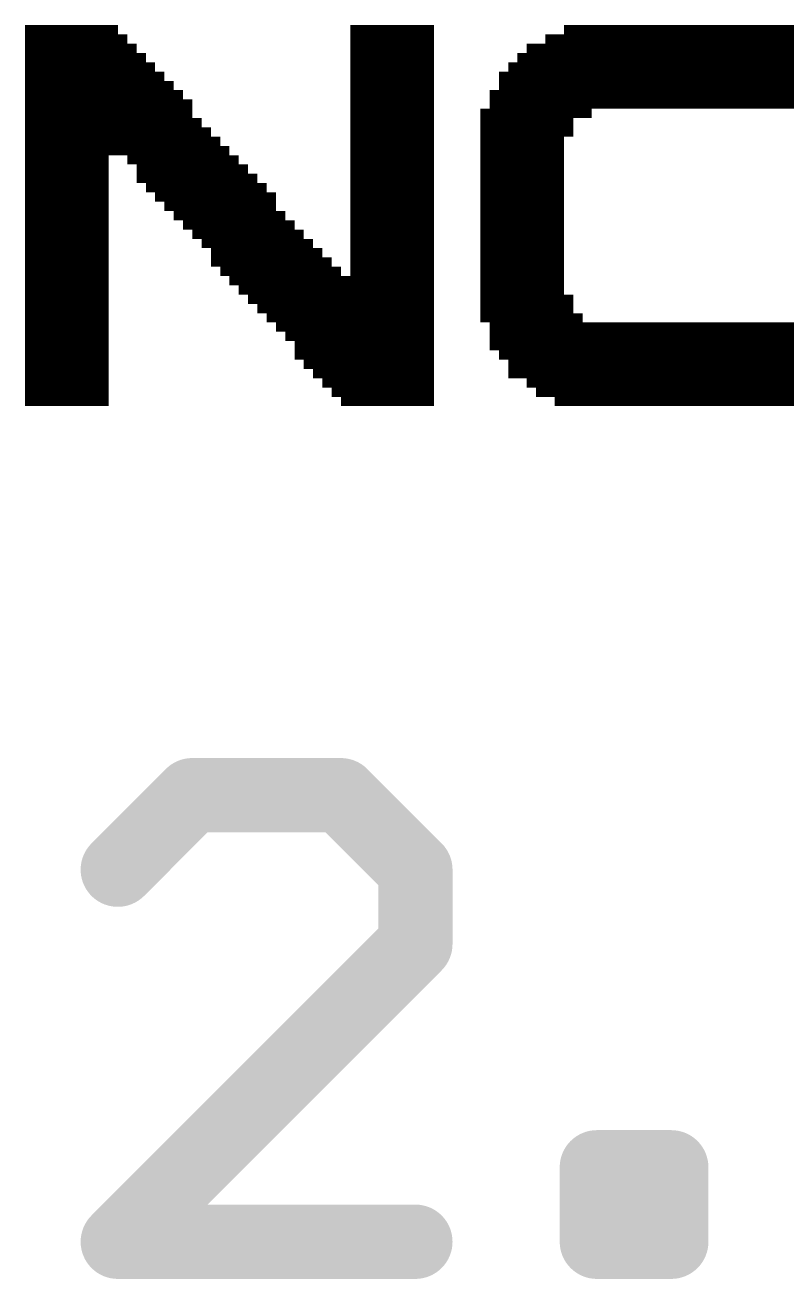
# Model space of a CAD drawing. Extents: x -35.6 to 35.6, y -20.1 to 20.1.
# Drawn here: x 15.668 to 17.751, y 1.224 to 4.651 of the extents above; entities that cross this region are included whole.
import ezdxf

# ---------------------------------------------------------------- set-up
doc = ezdxf.new("R2010")
doc.units = 0
doc.layers.add('21', color=253, linetype='CONTINUOUS')
doc.layers.add('51', color=253, linetype='CONTINUOUS')

# ---------------------------------------------------------------- blocks, each defined once
blk = doc.blocks.new('RECT')
blk.add_solid([(-0.5, -0.5), (0.5, -0.5), (-0.5, 0.5), (0.5, 0.5)])

msp = doc.modelspace()

# ---------------------------------------------------------------- linework, layer by layer
at = {"layer": '51', "const_width": 0.2032}
for points in [[(16.1247, 2.5461), (15.9214, 2.3428)], [(16.5315, 2.5461), (16.1247, 2.5461)], [(16.7349, 2.3428), (16.5315, 2.5461)], [(16.7349, 2.1394), (16.7349, 2.3428)], [(15.9214, 1.3259), (16.7349, 2.1394)], [(17.2311, 1.3259), (17.2311, 1.5293)], [(17.2311, 1.5293), (17.4345, 1.5293)], [(17.4345, 1.5293), (17.4345, 1.3259)], [(16.7349, 1.3259), (15.9214, 1.3259)], [(17.4345, 1.3259), (17.2311, 1.3259)]]:
    msp.add_lwpolyline(points, dxfattribs=at)
at = {"layer": '51', "const_width": 0.1016}
for points in [[(16.1247, 2.5969, 1), (16.1247, 2.4953)], [(16.1607, 2.5102, 1), (16.0888, 2.5821)], [(16.5674, 2.5821, 1), (16.4956, 2.5102)], [(16.5315, 2.4953, 1), (16.5315, 2.5969)], [(16.7857, 2.3428, 1), (16.6841, 2.3428)], [(15.8855, 2.3787, 1), (15.9573, 2.3068)], [(16.6989, 2.3068, 1), (16.7708, 2.3787)], [(16.7708, 2.1035, 1), (16.6989, 2.1753)], [(16.6841, 2.1394, 1), (16.7857, 2.1394)], [(17.2819, 1.5293, 1), (17.1803, 1.5293)], [(17.2311, 1.5801, 1), (17.2311, 1.4785)], [(17.4853, 1.5293, 1), (17.3837, 1.5293)], [(17.4345, 1.4785, 1), (17.4345, 1.5801)], [(15.9214, 1.3767, 1), (15.9214, 1.2751)], [(15.8855, 1.3618, 1), (15.9573, 1.29)], [(16.7349, 1.2751, 1), (16.7349, 1.3767)], [(17.2311, 1.3767, 1), (17.2311, 1.2751)], [(17.4345, 1.2751, 1), (17.4345, 1.3767)], [(17.1803, 1.3259, 1), (17.2819, 1.3259)], [(17.3837, 1.3259, 1), (17.4853, 1.3259)]]:
    msp.add_lwpolyline(points, format="xyb", dxfattribs=at)

# ---------------------------------------------------------------- block references
at = {"layer": '21', "xscale": 0.0254, "yscale": 0.0254}
for p in [(15.6806, 4.6382), (15.706, 4.6382), (15.7314, 4.6382), (15.7568, 4.6382), (15.7822, 4.6382), (15.8076, 4.6382), (15.833, 4.6382), (15.8584, 4.6382), (15.8838, 4.6382), (15.9092, 4.6382), (16.5696, 4.6382), (16.595, 4.6382), (16.6204, 4.6382), (16.6458, 4.6382), (16.6712, 4.6382), (16.6966, 4.6382), (16.722, 4.6382), (16.7474, 4.6382), (16.7728, 4.6382), (17.1538, 4.6382), (17.1792, 4.6382), (17.2046, 4.6382), (17.23, 4.6382), (17.2554, 4.6382), (17.2808, 4.6382), (17.3062, 4.6382), (17.3316, 4.6382), (17.357, 4.6382), (17.3824, 4.6382), (17.4078, 4.6382), (17.4332, 4.6382), (17.4586, 4.6382), (17.484, 4.6382), (17.5094, 4.6382), (17.5348, 4.6382), (17.5602, 4.6382), (17.5856, 4.6382), (17.611, 4.6382), (17.6364, 4.6382), (17.6618, 4.6382), (17.6872, 4.6382), (17.7126, 4.6382), (17.738, 4.6382), (17.7634, 4.6382), (15.6806, 4.6128), (15.6806, 4.5874), (15.706, 4.6128), (15.706, 4.5874), (15.7314, 4.6128), (15.7314, 4.5874), (15.7568, 4.6128), (15.7568, 4.5874), (15.7822, 4.6128), (15.7822, 4.5874), (15.8076, 4.6128), (15.8076, 4.5874), (15.833, 4.6128), (15.833, 4.5874), (15.8584, 4.6128), (15.8584, 4.5874), (15.8838, 4.6128), (15.8838, 4.5874), (15.9092, 4.6128), (15.9092, 4.5874), (15.9346, 4.6128), (15.9346, 4.5874), (15.96, 4.5874), (16.5696, 4.6128), (16.5696, 4.5874), (16.595, 4.6128), (16.595, 4.5874), (16.6204, 4.6128), (16.6204, 4.5874), (16.6458, 4.6128), (16.6458, 4.5874), (16.6712, 4.6128), (16.6712, 4.5874), (16.6966, 4.6128), (16.6966, 4.5874), (16.722, 4.6128), (16.722, 4.5874), (16.7474, 4.6128), (16.7474, 4.5874), (16.7728, 4.6128), (16.7728, 4.5874), (17.0522, 4.5874), (17.0776, 4.5874), (17.103, 4.6128), (17.103, 4.5874), (17.1284, 4.6128), (17.1284, 4.5874), (17.1538, 4.6128), (17.1538, 4.5874), (17.1792, 4.6128), (17.1792, 4.5874), (17.2046, 4.6128), (17.2046, 4.5874), (17.23, 4.6128), (17.23, 4.5874), (17.2554, 4.6128), (17.2554, 4.5874), (17.2808, 4.6128), (17.2808, 4.5874), (17.3062, 4.6128), (17.3062, 4.5874), (17.3316, 4.6128), (17.3316, 4.5874), (17.357, 4.6128), (17.357, 4.5874), (17.3824, 4.6128), (17.3824, 4.5874), (17.4078, 4.6128), (17.4078, 4.5874), (17.4332, 4.6128), (17.4332, 4.5874), (17.4586, 4.6128), (17.4586, 4.5874), (17.484, 4.6128), (17.484, 4.5874), (17.5094, 4.6128), (17.5094, 4.5874), (17.5348, 4.6128), (17.5348, 4.5874), (17.5602, 4.6128), (17.5602, 4.5874), (17.5856, 4.6128), (17.5856, 4.5874), (17.611, 4.6128), (17.611, 4.5874), (17.6364, 4.6128), (17.6364, 4.5874), (17.6618, 4.6128), (17.6618, 4.5874), (17.6872, 4.6128), (17.6872, 4.5874), (17.7126, 4.6128), (17.7126, 4.5874), (17.738, 4.6128), (17.738, 4.5874), (17.7634, 4.6128), (17.7634, 4.5874), (15.6806, 4.562), (15.706, 4.562), (15.7314, 4.562), (15.7568, 4.562), (15.7822, 4.562), (15.8076, 4.562), (15.833, 4.562), (15.8584, 4.562), (15.8838, 4.562), (15.9092, 4.562), (15.9346, 4.562), (15.96, 4.562), (15.9854, 4.562), (16.5696, 4.562), (16.595, 4.562), (16.6204, 4.562), (16.6458, 4.562), (16.6712, 4.562), (16.6966, 4.562), (16.722, 4.562), (16.7474, 4.562), (16.7728, 4.562), (17.0268, 4.562), (17.0522, 4.562), (17.0776, 4.562), (17.103, 4.562), (17.1284, 4.562), (17.1538, 4.562), (17.1792, 4.562), (17.2046, 4.562), (17.23, 4.562), (17.2554, 4.562), (17.2808, 4.562), (17.3062, 4.562), (17.3316, 4.562), (17.357, 4.562), (17.3824, 4.562), (17.4078, 4.562), (17.4332, 4.562), (17.4586, 4.562), (17.484, 4.562), (17.5094, 4.562), (17.5348, 4.562), (17.5602, 4.562), (17.5856, 4.562), (17.611, 4.562), (17.6364, 4.562), (17.6618, 4.562), (17.6872, 4.562), (17.7126, 4.562), (17.738, 4.562), (17.7634, 4.562), (15.6806, 4.5366), (15.6806, 4.5112), (15.706, 4.5366), (15.706, 4.5112), (15.7314, 4.5366), (15.7314, 4.5112), (15.7568, 4.5366), (15.7568, 4.5112), (15.7822, 4.5366), (15.7822, 4.5112), (15.8076, 4.5366), (15.8076, 4.5112), (15.833, 4.5366), (15.833, 4.5112), (15.8584, 4.5366), (15.8584, 4.5112), (15.8838, 4.5366), (15.8838, 4.5112), (15.9092, 4.5366), (15.9092, 4.5112), (15.9346, 4.5366), (15.9346, 4.5112), (15.96, 4.5366), (15.96, 4.5112), (15.9854, 4.5366), (15.9854, 4.5112), (16.0108, 4.5366), (16.0108, 4.5112), (16.0362, 4.5112), (16.5696, 4.5366), (16.5696, 4.5112), (16.595, 4.5366), (16.595, 4.5112), (16.6204, 4.5366), (16.6204, 4.5112), (16.6458, 4.5366), (16.6458, 4.5112), (16.6712, 4.5366), (16.6712, 4.5112), (16.6966, 4.5366), (16.6966, 4.5112), (16.722, 4.5366), (16.722, 4.5112), (16.7474, 4.5366), (16.7474, 4.5112), (16.7728, 4.5366), (16.7728, 4.5112), (16.976, 4.5112), (17.0014, 4.5366), (17.0014, 4.5112), (17.0268, 4.5366), (17.0268, 4.5112), (17.0522, 4.5366), (17.0522, 4.5112), (17.0776, 4.5366), (17.0776, 4.5112), (17.103, 4.5366), (17.103, 4.5112), (17.1284, 4.5366), (17.1284, 4.5112), (17.1538, 4.5366), (17.1538, 4.5112), (17.1792, 4.5366), (17.1792, 4.5112), (17.2046, 4.5366), (17.2046, 4.5112), (17.23, 4.5366), (17.23, 4.5112), (17.2554, 4.5366), (17.2554, 4.5112), (17.2808, 4.5366), (17.2808, 4.5112), (17.3062, 4.5366), (17.3062, 4.5112), (17.3316, 4.5366), (17.3316, 4.5112), (17.357, 4.5366), (17.357, 4.5112), (17.3824, 4.5366), (17.3824, 4.5112), (17.4078, 4.5366), (17.4078, 4.5112), (17.4332, 4.5366), (17.4332, 4.5112), (17.4586, 4.5366), (17.4586, 4.5112), (17.484, 4.5366), (17.484, 4.5112), (17.5094, 4.5366), (17.5094, 4.5112), (17.5348, 4.5366), (17.5348, 4.5112), (17.5602, 4.5366), (17.5602, 4.5112), (17.5856, 4.5366), (17.5856, 4.5112), (17.611, 4.5366), (17.611, 4.5112), (17.6364, 4.5366), (17.6364, 4.5112), (17.6618, 4.5366), (17.6618, 4.5112), (17.6872, 4.5366), (17.6872, 4.5112), (17.7126, 4.5366), (17.7126, 4.5112), (17.738, 4.5366), (17.738, 4.5112), (17.7634, 4.5366), (17.7634, 4.5112), (15.6806, 4.4858), (15.706, 4.4858), (15.7314, 4.4858), (15.7568, 4.4858), (15.7822, 4.4858), (15.8076, 4.4858), (15.833, 4.4858), (15.8584, 4.4858), (15.8838, 4.4858), (15.9092, 4.4858), (15.9346, 4.4858), (15.96, 4.4858), (15.9854, 4.4858), (16.0108, 4.4858), (16.0362, 4.4858), (16.0616, 4.4858), (16.5696, 4.4858), (16.595, 4.4858), (16.6204, 4.4858), (16.6458, 4.4858), (16.6712, 4.4858), (16.6966, 4.4858), (16.722, 4.4858), (16.7474, 4.4858), (16.7728, 4.4858), (16.976, 4.4858), (17.0014, 4.4858), (17.0268, 4.4858), (17.0522, 4.4858), (17.0776, 4.4858), (17.103, 4.4858), (17.1284, 4.4858), (17.1538, 4.4858), (17.1792, 4.4858), (17.2046, 4.4858), (17.23, 4.4858), (17.2554, 4.4858), (17.2808, 4.4858), (17.3062, 4.4858), (17.3316, 4.4858), (17.357, 4.4858), (17.3824, 4.4858), (17.4078, 4.4858), (17.4332, 4.4858), (17.4586, 4.4858), (17.484, 4.4858), (17.5094, 4.4858), (17.5348, 4.4858), (17.5602, 4.4858), (17.5856, 4.4858), (17.611, 4.4858), (17.6364, 4.4858), (17.6618, 4.4858), (17.6872, 4.4858), (17.7126, 4.4858), (17.738, 4.4858), (17.7634, 4.4858), (15.6806, 4.4604), (15.706, 4.4604), (15.7314, 4.4604), (15.7568, 4.4604), (15.7822, 4.4604), (15.8076, 4.4604), (15.833, 4.4604), (15.8584, 4.4604), (15.8838, 4.4604), (15.9092, 4.4604), (15.9346, 4.4604), (15.96, 4.4604), (15.9854, 4.4604), (16.0108, 4.4604), (16.0362, 4.4604), (16.0616, 4.4604), (16.087, 4.4604), (16.5696, 4.4604), (16.595, 4.4604), (16.6204, 4.4604), (16.6458, 4.4604), (16.6712, 4.4604), (16.6966, 4.4604), (16.722, 4.4604), (16.7474, 4.4604), (16.7728, 4.4604), (16.9506, 4.4604), (16.976, 4.4604), (17.0014, 4.4604), (17.0268, 4.4604), (17.0522, 4.4604), (17.0776, 4.4604), (17.103, 4.4604), (17.1284, 4.4604), (17.1538, 4.4604), (17.1792, 4.4604), (17.2046, 4.4604), (17.23, 4.4604), (17.2554, 4.4604), (17.2808, 4.4604), (17.3062, 4.4604), (17.3316, 4.4604), (17.357, 4.4604), (17.3824, 4.4604), (17.4078, 4.4604), (17.4332, 4.4604), (17.4586, 4.4604), (17.484, 4.4604), (17.5094, 4.4604), (17.5348, 4.4604), (17.5602, 4.4604), (17.5856, 4.4604), (17.611, 4.4604), (17.6364, 4.4604), (17.6618, 4.4604), (17.6872, 4.4604), (17.7126, 4.4604), (17.738, 4.4604), (17.7634, 4.4604), (15.6806, 4.435), (15.6806, 4.4096), (15.706, 4.435), (15.706, 4.4096), (15.7314, 4.435), (15.7314, 4.4096), (15.7568, 4.435), (15.7568, 4.4096), (15.7822, 4.435), (15.7822, 4.4096), (15.8076, 4.435), (15.8076, 4.4096), (15.833, 4.435), (15.833, 4.4096), (15.8584, 4.435), (15.8584, 4.4096), (15.8838, 4.435), (15.8838, 4.4096), (15.9092, 4.435), (15.9092, 4.4096), (15.9346, 4.435), (15.9346, 4.4096), (15.96, 4.435), (15.96, 4.4096), (15.9854, 4.435), (15.9854, 4.4096), (16.0108, 4.435), (16.0108, 4.4096), (16.0362, 4.435), (16.0362, 4.4096), (16.0616, 4.435), (16.0616, 4.4096), (16.087, 4.435), (16.087, 4.4096), (16.1124, 4.435), (16.1124, 4.4096), (16.5696, 4.435), (16.5696, 4.4096), (16.595, 4.435), (16.595, 4.4096), (16.6204, 4.435), (16.6204, 4.4096), (16.6458, 4.435), (16.6458, 4.4096), (16.6712, 4.435), (16.6712, 4.4096), (16.6966, 4.435), (16.6966, 4.4096), (16.722, 4.435), (16.722, 4.4096), (16.7474, 4.435), (16.7474, 4.4096), (16.7728, 4.435), (16.7728, 4.4096), (16.9252, 4.4096), (16.9506, 4.435), (16.9506, 4.4096), (16.976, 4.435), (16.976, 4.4096), (17.0014, 4.435), (17.0014, 4.4096), (17.0268, 4.435), (17.0268, 4.4096), (17.0522, 4.435), (17.0522, 4.4096), (17.0776, 4.435), (17.0776, 4.4096), (17.103, 4.435), (17.103, 4.4096), (17.1284, 4.435), (17.1284, 4.4096), (17.1538, 4.435), (17.1538, 4.4096), (17.1792, 4.435), (17.1792, 4.4096), (17.2046, 4.435), (17.2046, 4.4096), (17.23, 4.435), (17.2554, 4.435), (17.2808, 4.435), (17.3062, 4.435), (17.3316, 4.435), (17.357, 4.435), (17.3824, 4.435), (17.4078, 4.435), (17.4332, 4.435), (17.4586, 4.435), (17.484, 4.435), (17.5094, 4.435), (17.5348, 4.435), (17.5602, 4.435), (17.5856, 4.435), (17.611, 4.435), (17.6364, 4.435), (17.6618, 4.435), (17.6872, 4.435), (17.7126, 4.435), (17.738, 4.435), (17.7634, 4.435), (15.6806, 4.3842), (15.706, 4.3842), (15.7314, 4.3842), (15.7568, 4.3842), (15.7822, 4.3842), (15.8076, 4.3842), (15.833, 4.3842), (15.8584, 4.3842), (15.8838, 4.3842), (15.9092, 4.3842), (15.9346, 4.3842), (15.96, 4.3842), (15.9854, 4.3842), (16.0108, 4.3842), (16.0362, 4.3842), (16.0616, 4.3842), (16.087, 4.3842), (16.1124, 4.3842), (16.1378, 4.3842), (16.5696, 4.3842), (16.595, 4.3842), (16.6204, 4.3842), (16.6458, 4.3842), (16.6712, 4.3842), (16.6966, 4.3842), (16.722, 4.3842), (16.7474, 4.3842), (16.7728, 4.3842), (16.9252, 4.3842), (16.9506, 4.3842), (16.976, 4.3842), (17.0014, 4.3842), (17.0268, 4.3842), (17.0522, 4.3842), (17.0776, 4.3842), (17.103, 4.3842), (17.1284, 4.3842), (17.1538, 4.3842), (15.6806, 4.3588), (15.706, 4.3588), (15.7314, 4.3588), (15.7568, 4.3588), (15.7822, 4.3588), (15.8076, 4.3588), (15.833, 4.3588), (15.8584, 4.3588), (15.8838, 4.3588), (15.9092, 4.3588), (15.9346, 4.3588), (15.96, 4.3588), (15.9854, 4.3588), (16.0108, 4.3588), (16.0362, 4.3588), (16.0616, 4.3588), (16.087, 4.3588), (16.1124, 4.3588), (16.1378, 4.3588), (16.1632, 4.3588), (16.5696, 4.3588), (16.595, 4.3588), (16.6204, 4.3588), (16.6458, 4.3588), (16.6712, 4.3588), (16.6966, 4.3588), (16.722, 4.3588), (16.7474, 4.3588), (16.7728, 4.3588), (16.9252, 4.3588), (16.9506, 4.3588), (16.976, 4.3588), (17.0014, 4.3588), (17.0268, 4.3588), (17.0522, 4.3588), (17.0776, 4.3588), (17.103, 4.3588), (17.1284, 4.3588), (17.1538, 4.3588), (15.6806, 4.3334), (15.6806, 4.308), (15.706, 4.3334), (15.706, 4.308), (15.7314, 4.3334), (15.7314, 4.308), (15.7568, 4.3334), (15.7568, 4.308), (15.7822, 4.3334), (15.7822, 4.308), (15.8076, 4.3334), (15.8076, 4.308), (15.833, 4.3334), (15.833, 4.308), (15.8584, 4.3334), (15.8584, 4.308), (15.8838, 4.3334), (15.8838, 4.308), (15.9092, 4.3334), (15.9092, 4.308), (15.9346, 4.3334), (15.9346, 4.308), (15.96, 4.3334), (15.96, 4.308), (15.9854, 4.3334), (15.9854, 4.308), (16.0108, 4.3334), (16.0108, 4.308), (16.0362, 4.3334), (16.0362, 4.308), (16.0616, 4.3334), (16.0616, 4.308), (16.087, 4.3334), (16.087, 4.308), (16.1124, 4.3334), (16.1124, 4.308), (16.1378, 4.3334), (16.1378, 4.308), (16.1632, 4.3334), (16.1632, 4.308), (16.1886, 4.3334), (16.1886, 4.308), (16.214, 4.308), (16.5696, 4.3334), (16.5696, 4.308), (16.595, 4.3334), (16.595, 4.308), (16.6204, 4.3334), (16.6204, 4.308), (16.6458, 4.3334), (16.6458, 4.308), (16.6712, 4.3334), (16.6712, 4.308), (16.6966, 4.3334), (16.6966, 4.308), (16.722, 4.3334), (16.722, 4.308), (16.7474, 4.3334), (16.7474, 4.308), (16.7728, 4.3334), (16.7728, 4.308), (16.9252, 4.3334), (16.9252, 4.308), (16.9506, 4.3334), (16.9506, 4.308), (16.976, 4.3334), (16.976, 4.308), (17.0014, 4.3334), (17.0014, 4.308), (17.0268, 4.3334), (17.0268, 4.308), (17.0522, 4.3334), (17.0522, 4.308), (17.0776, 4.3334), (17.0776, 4.308), (17.103, 4.3334), (17.103, 4.308), (17.1284, 4.3334), (17.1284, 4.308), (15.6806, 4.2826), (15.706, 4.2826), (15.7314, 4.2826), (15.7568, 4.2826), (15.7822, 4.2826), (15.8076, 4.2826), (15.833, 4.2826), (15.8584, 4.2826), (15.8838, 4.2826), (15.96, 4.2826), (15.9854, 4.2826), (16.0108, 4.2826), (16.0362, 4.2826), (16.0616, 4.2826), (16.087, 4.2826), (16.1124, 4.2826), (16.1378, 4.2826), (16.1632, 4.2826), (16.1886, 4.2826), (16.214, 4.2826), (16.2394, 4.2826), (16.5696, 4.2826), (16.595, 4.2826), (16.6204, 4.2826), (16.6458, 4.2826), (16.6712, 4.2826), (16.6966, 4.2826), (16.722, 4.2826), (16.7474, 4.2826), (16.7728, 4.2826), (16.9252, 4.2826), (16.9506, 4.2826), (16.976, 4.2826), (17.0014, 4.2826), (17.0268, 4.2826), (17.0522, 4.2826), (17.0776, 4.2826), (17.103, 4.2826), (17.1284, 4.2826), (15.6806, 4.2572), (15.706, 4.2572), (15.7314, 4.2572), (15.7568, 4.2572), (15.7822, 4.2572), (15.8076, 4.2572), (15.833, 4.2572), (15.8584, 4.2572), (15.8838, 4.2572), (15.9854, 4.2572), (16.0108, 4.2572), (16.0362, 4.2572), (16.0616, 4.2572), (16.087, 4.2572), (16.1124, 4.2572), (16.1378, 4.2572), (16.1632, 4.2572), (16.1886, 4.2572), (16.214, 4.2572), (16.2394, 4.2572), (16.2648, 4.2572), (16.5696, 4.2572), (16.595, 4.2572), (16.6204, 4.2572), (16.6458, 4.2572), (16.6712, 4.2572), (16.6966, 4.2572), (16.722, 4.2572), (16.7474, 4.2572), (16.7728, 4.2572), (16.9252, 4.2572), (16.9506, 4.2572), (16.976, 4.2572), (17.0014, 4.2572), (17.0268, 4.2572), (17.0522, 4.2572), (17.0776, 4.2572), (17.103, 4.2572), (17.1284, 4.2572), (15.6806, 4.2318), (15.6806, 4.2064), (15.706, 4.2318), (15.706, 4.2064), (15.7314, 4.2318), (15.7314, 4.2064), (15.7568, 4.2318), (15.7568, 4.2064), (15.7822, 4.2318), (15.7822, 4.2064), (15.8076, 4.2318), (15.8076, 4.2064), (15.833, 4.2318), (15.833, 4.2064), (15.8584, 4.2318), (15.8584, 4.2064), (15.8838, 4.2318), (15.8838, 4.2064), (15.9854, 4.2318), (16.0108, 4.2318), (16.0108, 4.2064), (16.0362, 4.2318), (16.0362, 4.2064), (16.0616, 4.2318), (16.0616, 4.2064), (16.087, 4.2318), (16.087, 4.2064), (16.1124, 4.2318), (16.1124, 4.2064), (16.1378, 4.2318), (16.1378, 4.2064), (16.1632, 4.2318), (16.1632, 4.2064), (16.1886, 4.2318), (16.1886, 4.2064), (16.214, 4.2318), (16.214, 4.2064), (16.2394, 4.2318), (16.2394, 4.2064), (16.2648, 4.2318), (16.2648, 4.2064), (16.2902, 4.2318), (16.2902, 4.2064), (16.3156, 4.2064), (16.5696, 4.2318), (16.5696, 4.2064), (16.595, 4.2318), (16.595, 4.2064), (16.6204, 4.2318), (16.6204, 4.2064), (16.6458, 4.2318), (16.6458, 4.2064), (16.6712, 4.2318), (16.6712, 4.2064), (16.6966, 4.2318), (16.6966, 4.2064), (16.722, 4.2318), (16.722, 4.2064), (16.7474, 4.2318), (16.7474, 4.2064), (16.7728, 4.2318), (16.7728, 4.2064), (16.9252, 4.2318), (16.9252, 4.2064), (16.9506, 4.2318), (16.9506, 4.2064), (16.976, 4.2318), (16.976, 4.2064), (17.0014, 4.2318), (17.0014, 4.2064), (17.0268, 4.2318), (17.0268, 4.2064), (17.0522, 4.2318), (17.0522, 4.2064), (17.0776, 4.2318), (17.0776, 4.2064), (17.103, 4.2318), (17.103, 4.2064), (17.1284, 4.2318), (17.1284, 4.2064), (15.6806, 4.181), (15.706, 4.181), (15.7314, 4.181), (15.7568, 4.181), (15.7822, 4.181), (15.8076, 4.181), (15.833, 4.181), (15.8584, 4.181), (15.8838, 4.181), (16.0362, 4.181), (16.0616, 4.181), (16.087, 4.181), (16.1124, 4.181), (16.1378, 4.181), (16.1632, 4.181), (16.1886, 4.181), (16.214, 4.181), (16.2394, 4.181), (16.2648, 4.181), (16.2902, 4.181), (16.3156, 4.181), (16.341, 4.181), (16.5696, 4.181), (16.595, 4.181), (16.6204, 4.181), (16.6458, 4.181), (16.6712, 4.181), (16.6966, 4.181), (16.722, 4.181), (16.7474, 4.181), (16.7728, 4.181), (16.9252, 4.181), (16.9506, 4.181), (16.976, 4.181), (17.0014, 4.181), (17.0268, 4.181), (17.0522, 4.181), (17.0776, 4.181), (17.103, 4.181), (17.1284, 4.181), (15.6806, 4.1556), (15.706, 4.1556), (15.7314, 4.1556), (15.7568, 4.1556), (15.7822, 4.1556), (15.8076, 4.1556), (15.833, 4.1556), (15.8584, 4.1556), (15.8838, 4.1556), (16.0616, 4.1556), (16.087, 4.1556), (16.1124, 4.1556), (16.1378, 4.1556), (16.1632, 4.1556), (16.1886, 4.1556), (16.214, 4.1556), (16.2394, 4.1556), (16.2648, 4.1556), (16.2902, 4.1556), (16.3156, 4.1556), (16.341, 4.1556), (16.5696, 4.1556), (16.595, 4.1556), (16.6204, 4.1556), (16.6458, 4.1556), (16.6712, 4.1556), (16.6966, 4.1556), (16.722, 4.1556), (16.7474, 4.1556), (16.7728, 4.1556), (16.9252, 4.1556), (16.9506, 4.1556), (16.976, 4.1556), (17.0014, 4.1556), (17.0268, 4.1556), (17.0522, 4.1556), (17.0776, 4.1556), (17.103, 4.1556), (17.1284, 4.1556), (15.6806, 4.1302), (15.6806, 4.1048), (15.706, 4.1302), (15.706, 4.1048), (15.7314, 4.1302), (15.7314, 4.1048), (15.7568, 4.1302), (15.7568, 4.1048), (15.7822, 4.1302), (15.7822, 4.1048), (15.8076, 4.1302), (15.8076, 4.1048), (15.833, 4.1302), (15.833, 4.1048), (15.8584, 4.1302), (15.8584, 4.1048), (15.8838, 4.1302), (15.8838, 4.1048), (16.087, 4.1302), (16.1124, 4.1302), (16.1124, 4.1048), (16.1378, 4.1302), (16.1378, 4.1048), (16.1632, 4.1302), (16.1632, 4.1048), (16.1886, 4.1302), (16.1886, 4.1048), (16.214, 4.1302), (16.214, 4.1048), (16.2394, 4.1302), (16.2394, 4.1048), (16.2648, 4.1302), (16.2648, 4.1048), (16.2902, 4.1302), (16.2902, 4.1048), (16.3156, 4.1302), (16.3156, 4.1048), (16.341, 4.1302), (16.341, 4.1048), (16.3664, 4.1302), (16.3664, 4.1048), (16.3918, 4.1048), (16.5696, 4.1302), (16.5696, 4.1048), (16.595, 4.1302), (16.595, 4.1048), (16.6204, 4.1302), (16.6204, 4.1048), (16.6458, 4.1302), (16.6458, 4.1048), (16.6712, 4.1302), (16.6712, 4.1048), (16.6966, 4.1302), (16.6966, 4.1048), (16.722, 4.1302), (16.722, 4.1048), (16.7474, 4.1302), (16.7474, 4.1048), (16.7728, 4.1302), (16.7728, 4.1048), (16.9252, 4.1302), (16.9252, 4.1048), (16.9506, 4.1302), (16.9506, 4.1048), (16.976, 4.1302), (16.976, 4.1048), (17.0014, 4.1302), (17.0014, 4.1048), (17.0268, 4.1302), (17.0268, 4.1048), (17.0522, 4.1302), (17.0522, 4.1048), (17.0776, 4.1302), (17.0776, 4.1048), (17.103, 4.1302), (17.103, 4.1048), (17.1284, 4.1302), (17.1284, 4.1048), (15.6806, 4.0794), (15.706, 4.0794), (15.7314, 4.0794), (15.7568, 4.0794), (15.7822, 4.0794), (15.8076, 4.0794), (15.833, 4.0794), (15.8584, 4.0794), (15.8838, 4.0794), (16.1378, 4.0794), (16.1632, 4.0794), (16.1886, 4.0794), (16.214, 4.0794), (16.2394, 4.0794), (16.2648, 4.0794), (16.2902, 4.0794), (16.3156, 4.0794), (16.341, 4.0794), (16.3664, 4.0794), (16.3918, 4.0794), (16.4172, 4.0794), (16.5696, 4.0794), (16.595, 4.0794), (16.6204, 4.0794), (16.6458, 4.0794), (16.6712, 4.0794), (16.6966, 4.0794), (16.722, 4.0794), (16.7474, 4.0794), (16.7728, 4.0794), (16.9252, 4.0794), (16.9506, 4.0794), (16.976, 4.0794), (17.0014, 4.0794), (17.0268, 4.0794), (17.0522, 4.0794), (17.0776, 4.0794), (17.103, 4.0794), (17.1284, 4.0794), (15.6806, 4.054), (15.706, 4.054), (15.7314, 4.054), (15.7568, 4.054), (15.7822, 4.054), (15.8076, 4.054), (15.833, 4.054), (15.8584, 4.054), (15.8838, 4.054), (16.1632, 4.054), (16.1886, 4.054), (16.214, 4.054), (16.2394, 4.054), (16.2648, 4.054), (16.2902, 4.054), (16.3156, 4.054), (16.341, 4.054), (16.3664, 4.054), (16.3918, 4.054), (16.4172, 4.054), (16.4426, 4.054), (16.5696, 4.054), (16.595, 4.054), (16.6204, 4.054), (16.6458, 4.054), (16.6712, 4.054), (16.6966, 4.054), (16.722, 4.054), (16.7474, 4.054), (16.7728, 4.054), (16.9252, 4.054), (16.9506, 4.054), (16.976, 4.054), (17.0014, 4.054), (17.0268, 4.054), (17.0522, 4.054), (17.0776, 4.054), (17.103, 4.054), (17.1284, 4.054), (15.6806, 4.0286), (15.6806, 4.0032), (15.706, 4.0286), (15.706, 4.0032), (15.7314, 4.0286), (15.7314, 4.0032), (15.7568, 4.0286), (15.7568, 4.0032), (15.7822, 4.0286), (15.7822, 4.0032), (15.8076, 4.0286), (15.8076, 4.0032), (15.833, 4.0286), (15.833, 4.0032), (15.8584, 4.0286), (15.8584, 4.0032), (15.8838, 4.0286), (15.8838, 4.0032), (16.1886, 4.0286), (16.1886, 4.0032), (16.214, 4.0286), (16.214, 4.0032), (16.2394, 4.0286), (16.2394, 4.0032), (16.2648, 4.0286), (16.2648, 4.0032), (16.2902, 4.0286), (16.2902, 4.0032), (16.3156, 4.0286), (16.3156, 4.0032), (16.341, 4.0286), (16.341, 4.0032), (16.3664, 4.0286), (16.3664, 4.0032), (16.3918, 4.0286), (16.3918, 4.0032), (16.4172, 4.0286), (16.4172, 4.0032), (16.4426, 4.0286), (16.4426, 4.0032), (16.468, 4.0286), (16.468, 4.0032), (16.4934, 4.0032), (16.5696, 4.0286), (16.5696, 4.0032), (16.595, 4.0286), (16.595, 4.0032), (16.6204, 4.0286), (16.6204, 4.0032), (16.6458, 4.0286), (16.6458, 4.0032), (16.6712, 4.0286), (16.6712, 4.0032), (16.6966, 4.0286), (16.6966, 4.0032), (16.722, 4.0286), (16.722, 4.0032), (16.7474, 4.0286), (16.7474, 4.0032), (16.7728, 4.0286), (16.7728, 4.0032), (16.9252, 4.0286), (16.9252, 4.0032), (16.9506, 4.0286), (16.9506, 4.0032), (16.976, 4.0286), (16.976, 4.0032), (17.0014, 4.0286), (17.0014, 4.0032), (17.0268, 4.0286), (17.0268, 4.0032), (17.0522, 4.0286), (17.0522, 4.0032), (17.0776, 4.0286), (17.0776, 4.0032), (17.103, 4.0286), (17.103, 4.0032), (17.1284, 4.0286), (17.1284, 4.0032), (15.6806, 3.9778), (15.706, 3.9778), (15.7314, 3.9778), (15.7568, 3.9778), (15.7822, 3.9778), (15.8076, 3.9778), (15.833, 3.9778), (15.8584, 3.9778), (15.8838, 3.9778), (16.214, 3.9778), (16.2394, 3.9778), (16.2648, 3.9778), (16.2902, 3.9778), (16.3156, 3.9778), (16.341, 3.9778), (16.3664, 3.9778), (16.3918, 3.9778), (16.4172, 3.9778), (16.4426, 3.9778), (16.468, 3.9778), (16.4934, 3.9778), (16.5188, 3.9778), (16.5696, 3.9778), (16.595, 3.9778), (16.6204, 3.9778), (16.6458, 3.9778), (16.6712, 3.9778), (16.6966, 3.9778), (16.722, 3.9778), (16.7474, 3.9778), (16.7728, 3.9778), (16.9252, 3.9778), (16.9506, 3.9778), (16.976, 3.9778), (17.0014, 3.9778), (17.0268, 3.9778), (17.0522, 3.9778), (17.0776, 3.9778), (17.103, 3.9778), (17.1284, 3.9778), (15.6806, 3.9524), (15.706, 3.9524), (15.7314, 3.9524), (15.7568, 3.9524), (15.7822, 3.9524), (15.8076, 3.9524), (15.833, 3.9524), (15.8584, 3.9524), (15.8838, 3.9524), (16.2394, 3.9524), (16.2648, 3.9524), (16.2902, 3.9524), (16.3156, 3.9524), (16.341, 3.9524), (16.3664, 3.9524), (16.3918, 3.9524), (16.4172, 3.9524), (16.4426, 3.9524), (16.468, 3.9524), (16.4934, 3.9524), (16.5188, 3.9524), (16.5442, 3.9524), (16.5696, 3.9524), (16.595, 3.9524), (16.6204, 3.9524), (16.6458, 3.9524), (16.6712, 3.9524), (16.6966, 3.9524), (16.722, 3.9524), (16.7474, 3.9524), (16.7728, 3.9524), (16.9252, 3.9524), (16.9506, 3.9524), (16.976, 3.9524), (17.0014, 3.9524), (17.0268, 3.9524), (17.0522, 3.9524), (17.0776, 3.9524), (17.103, 3.9524), (17.1284, 3.9524), (15.6806, 3.927), (15.6806, 3.9016), (15.706, 3.927), (15.706, 3.9016), (15.7314, 3.927), (15.7314, 3.9016), (15.7568, 3.927), (15.7568, 3.9016), (15.7822, 3.927), (15.7822, 3.9016), (15.8076, 3.927), (15.8076, 3.9016), (15.833, 3.927), (15.833, 3.9016), (15.8584, 3.927), (15.8584, 3.9016), (15.8838, 3.927), (15.8838, 3.9016), (16.2648, 3.927), (16.2902, 3.927), (16.2902, 3.9016), (16.3156, 3.927), (16.3156, 3.9016), (16.341, 3.927), (16.341, 3.9016), (16.3664, 3.927), (16.3664, 3.9016), (16.3918, 3.927), (16.3918, 3.9016), (16.4172, 3.927), (16.4172, 3.9016), (16.4426, 3.927), (16.4426, 3.9016), (16.468, 3.927), (16.468, 3.9016), (16.4934, 3.927), (16.4934, 3.9016), (16.5188, 3.927), (16.5188, 3.9016), (16.5442, 3.927), (16.5442, 3.9016), (16.5696, 3.927), (16.5696, 3.9016), (16.595, 3.927), (16.595, 3.9016), (16.6204, 3.927), (16.6204, 3.9016), (16.6458, 3.927), (16.6458, 3.9016), (16.6712, 3.927), (16.6712, 3.9016), (16.6966, 3.927), (16.6966, 3.9016), (16.722, 3.927), (16.722, 3.9016), (16.7474, 3.927), (16.7474, 3.9016), (16.7728, 3.927), (16.7728, 3.9016), (16.9252, 3.927), (16.9252, 3.9016), (16.9506, 3.927), (16.9506, 3.9016), (16.976, 3.927), (16.976, 3.9016), (17.0014, 3.927), (17.0014, 3.9016), (17.0268, 3.927), (17.0268, 3.9016), (17.0522, 3.927), (17.0522, 3.9016), (17.0776, 3.927), (17.0776, 3.9016), (17.103, 3.927), (17.103, 3.9016), (17.1284, 3.927), (17.1284, 3.9016), (17.1538, 3.9016), (15.6806, 3.8762), (15.706, 3.8762), (15.7314, 3.8762), (15.7568, 3.8762), (15.7822, 3.8762), (15.8076, 3.8762), (15.833, 3.8762), (15.8584, 3.8762), (15.8838, 3.8762), (16.3156, 3.8762), (16.341, 3.8762), (16.3664, 3.8762), (16.3918, 3.8762), (16.4172, 3.8762), (16.4426, 3.8762), (16.468, 3.8762), (16.4934, 3.8762), (16.5188, 3.8762), (16.5442, 3.8762), (16.5696, 3.8762), (16.595, 3.8762), (16.6204, 3.8762), (16.6458, 3.8762), (16.6712, 3.8762), (16.6966, 3.8762), (16.722, 3.8762), (16.7474, 3.8762), (16.7728, 3.8762), (16.9252, 3.8762), (16.9506, 3.8762), (16.976, 3.8762), (17.0014, 3.8762), (17.0268, 3.8762), (17.0522, 3.8762), (17.0776, 3.8762), (17.103, 3.8762), (17.1284, 3.8762), (17.1538, 3.8762), (15.6806, 3.8508), (15.6806, 3.8254), (15.706, 3.8508), (15.706, 3.8254), (15.7314, 3.8508), (15.7314, 3.8254), (15.7568, 3.8508), (15.7568, 3.8254), (15.7822, 3.8508), (15.7822, 3.8254), (15.8076, 3.8508), (15.8076, 3.8254), (15.833, 3.8508), (15.833, 3.8254), (15.8584, 3.8508), (15.8584, 3.8254), (15.8838, 3.8508), (15.8838, 3.8254), (16.341, 3.8508), (16.3664, 3.8508), (16.3664, 3.8254), (16.3918, 3.8508), (16.3918, 3.8254), (16.4172, 3.8508), (16.4172, 3.8254), (16.4426, 3.8508), (16.4426, 3.8254), (16.468, 3.8508), (16.468, 3.8254), (16.4934, 3.8508), (16.4934, 3.8254), (16.5188, 3.8508), (16.5188, 3.8254), (16.5442, 3.8508), (16.5442, 3.8254), (16.5696, 3.8508), (16.5696, 3.8254), (16.595, 3.8508), (16.595, 3.8254), (16.6204, 3.8508), (16.6204, 3.8254), (16.6458, 3.8508), (16.6458, 3.8254), (16.6712, 3.8508), (16.6712, 3.8254), (16.6966, 3.8508), (16.6966, 3.8254), (16.722, 3.8508), (16.722, 3.8254), (16.7474, 3.8508), (16.7474, 3.8254), (16.7728, 3.8508), (16.7728, 3.8254), (16.9252, 3.8508), (16.9506, 3.8508), (16.9506, 3.8254), (16.976, 3.8508), (16.976, 3.8254), (17.0014, 3.8508), (17.0014, 3.8254), (17.0268, 3.8508), (17.0268, 3.8254), (17.0522, 3.8508), (17.0522, 3.8254), (17.0776, 3.8508), (17.0776, 3.8254), (17.103, 3.8508), (17.103, 3.8254), (17.1284, 3.8508), (17.1284, 3.8254), (17.1538, 3.8508), (17.1538, 3.8254), (17.1792, 3.8508), (17.1792, 3.8254), (17.2046, 3.8254), (17.23, 3.8254), (17.2554, 3.8254), (17.2808, 3.8254), (17.3062, 3.8254), (17.3316, 3.8254), (17.357, 3.8254), (17.3824, 3.8254), (17.4078, 3.8254), (17.4332, 3.8254), (17.4586, 3.8254), (17.484, 3.8254), (17.5094, 3.8254), (17.5348, 3.8254), (17.5602, 3.8254), (17.5856, 3.8254), (17.611, 3.8254), (17.6364, 3.8254), (17.6618, 3.8254), (17.6872, 3.8254), (17.7126, 3.8254), (17.738, 3.8254), (17.7634, 3.8254), (15.6806, 3.8), (15.706, 3.8), (15.7314, 3.8), (15.7568, 3.8), (15.7822, 3.8), (15.8076, 3.8), (15.833, 3.8), (15.8584, 3.8), (15.8838, 3.8), (16.3918, 3.8), (16.4172, 3.8), (16.4426, 3.8), (16.468, 3.8), (16.4934, 3.8), (16.5188, 3.8), (16.5442, 3.8), (16.5696, 3.8), (16.595, 3.8), (16.6204, 3.8), (16.6458, 3.8), (16.6712, 3.8), (16.6966, 3.8), (16.722, 3.8), (16.7474, 3.8), (16.7728, 3.8), (16.9506, 3.8), (16.976, 3.8), (17.0014, 3.8), (17.0268, 3.8), (17.0522, 3.8), (17.0776, 3.8), (17.103, 3.8), (17.1284, 3.8), (17.1538, 3.8), (17.1792, 3.8), (17.2046, 3.8), (17.23, 3.8), (17.2554, 3.8), (17.2808, 3.8), (17.3062, 3.8), (17.3316, 3.8), (17.357, 3.8), (17.3824, 3.8), (17.4078, 3.8), (17.4332, 3.8), (17.4586, 3.8), (17.484, 3.8), (17.5094, 3.8), (17.5348, 3.8), (17.5602, 3.8), (17.5856, 3.8), (17.611, 3.8), (17.6364, 3.8), (17.6618, 3.8), (17.6872, 3.8), (17.7126, 3.8), (17.738, 3.8), (17.7634, 3.8), (15.6806, 3.7746), (15.706, 3.7746), (15.7314, 3.7746), (15.7568, 3.7746), (15.7822, 3.7746), (15.8076, 3.7746), (15.833, 3.7746), (15.8584, 3.7746), (15.8838, 3.7746), (16.4172, 3.7746), (16.4426, 3.7746), (16.468, 3.7746), (16.4934, 3.7746), (16.5188, 3.7746), (16.5442, 3.7746), (16.5696, 3.7746), (16.595, 3.7746), (16.6204, 3.7746), (16.6458, 3.7746), (16.6712, 3.7746), (16.6966, 3.7746), (16.722, 3.7746), (16.7474, 3.7746), (16.7728, 3.7746), (16.9506, 3.7746), (16.976, 3.7746), (17.0014, 3.7746), (17.0268, 3.7746), (17.0522, 3.7746), (17.0776, 3.7746), (17.103, 3.7746), (17.1284, 3.7746), (17.1538, 3.7746), (17.1792, 3.7746), (17.2046, 3.7746), (17.23, 3.7746), (17.2554, 3.7746), (17.2808, 3.7746), (17.3062, 3.7746), (17.3316, 3.7746), (17.357, 3.7746), (17.3824, 3.7746), (17.4078, 3.7746), (17.4332, 3.7746), (17.4586, 3.7746), (17.484, 3.7746), (17.5094, 3.7746), (17.5348, 3.7746), (17.5602, 3.7746), (17.5856, 3.7746), (17.611, 3.7746), (17.6364, 3.7746), (17.6618, 3.7746), (17.6872, 3.7746), (17.7126, 3.7746), (17.738, 3.7746), (17.7634, 3.7746), (15.6806, 3.7492), (15.6806, 3.7238), (15.706, 3.7492), (15.706, 3.7238), (15.7314, 3.7492), (15.7314, 3.7238), (15.7568, 3.7492), (15.7568, 3.7238), (15.7822, 3.7492), (15.7822, 3.7238), (15.8076, 3.7492), (15.8076, 3.7238), (15.833, 3.7492), (15.833, 3.7238), (15.8584, 3.7492), (15.8584, 3.7238), (15.8838, 3.7492), (15.8838, 3.7238), (16.4172, 3.7492), (16.4426, 3.7492), (16.4426, 3.7238), (16.468, 3.7492), (16.468, 3.7238), (16.4934, 3.7492), (16.4934, 3.7238), (16.5188, 3.7492), (16.5188, 3.7238), (16.5442, 3.7492), (16.5442, 3.7238), (16.5696, 3.7492), (16.5696, 3.7238), (16.595, 3.7492), (16.595, 3.7238), (16.6204, 3.7492), (16.6204, 3.7238), (16.6458, 3.7492), (16.6458, 3.7238), (16.6712, 3.7492), (16.6712, 3.7238), (16.6966, 3.7492), (16.6966, 3.7238), (16.722, 3.7492), (16.722, 3.7238), (16.7474, 3.7492), (16.7474, 3.7238), (16.7728, 3.7492), (16.7728, 3.7238), (16.976, 3.7492), (17.0014, 3.7492), (17.0014, 3.7238), (17.0268, 3.7492), (17.0268, 3.7238), (17.0522, 3.7492), (17.0522, 3.7238), (17.0776, 3.7492), (17.0776, 3.7238), (17.103, 3.7492), (17.103, 3.7238), (17.1284, 3.7492), (17.1284, 3.7238), (17.1538, 3.7492), (17.1538, 3.7238), (17.1792, 3.7492), (17.1792, 3.7238), (17.2046, 3.7492), (17.2046, 3.7238), (17.23, 3.7492), (17.23, 3.7238), (17.2554, 3.7492), (17.2554, 3.7238), (17.2808, 3.7492), (17.2808, 3.7238), (17.3062, 3.7492), (17.3062, 3.7238), (17.3316, 3.7492), (17.3316, 3.7238), (17.357, 3.7492), (17.357, 3.7238), (17.3824, 3.7492), (17.3824, 3.7238), (17.4078, 3.7492), (17.4078, 3.7238), (17.4332, 3.7492), (17.4332, 3.7238), (17.4586, 3.7492), (17.4586, 3.7238), (17.484, 3.7492), (17.484, 3.7238), (17.5094, 3.7492), (17.5094, 3.7238), (17.5348, 3.7492), (17.5348, 3.7238), (17.5602, 3.7492), (17.5602, 3.7238), (17.5856, 3.7492), (17.5856, 3.7238), (17.611, 3.7492), (17.611, 3.7238), (17.6364, 3.7492), (17.6364, 3.7238), (17.6618, 3.7492), (17.6618, 3.7238), (17.6872, 3.7492), (17.6872, 3.7238), (17.7126, 3.7492), (17.7126, 3.7238), (17.738, 3.7492), (17.738, 3.7238), (17.7634, 3.7492), (17.7634, 3.7238), (15.6806, 3.6984), (15.706, 3.6984), (15.7314, 3.6984), (15.7568, 3.6984), (15.7822, 3.6984), (15.8076, 3.6984), (15.833, 3.6984), (15.8584, 3.6984), (15.8838, 3.6984), (16.468, 3.6984), (16.4934, 3.6984), (16.5188, 3.6984), (16.5442, 3.6984), (16.5696, 3.6984), (16.595, 3.6984), (16.6204, 3.6984), (16.6458, 3.6984), (16.6712, 3.6984), (16.6966, 3.6984), (16.722, 3.6984), (16.7474, 3.6984), (16.7728, 3.6984), (17.0014, 3.6984), (17.0268, 3.6984), (17.0522, 3.6984), (17.0776, 3.6984), (17.103, 3.6984), (17.1284, 3.6984), (17.1538, 3.6984), (17.1792, 3.6984), (17.2046, 3.6984), (17.23, 3.6984), (17.2554, 3.6984), (17.2808, 3.6984), (17.3062, 3.6984), (17.3316, 3.6984), (17.357, 3.6984), (17.3824, 3.6984), (17.4078, 3.6984), (17.4332, 3.6984), (17.4586, 3.6984), (17.484, 3.6984), (17.5094, 3.6984), (17.5348, 3.6984), (17.5602, 3.6984), (17.5856, 3.6984), (17.611, 3.6984), (17.6364, 3.6984), (17.6618, 3.6984), (17.6872, 3.6984), (17.7126, 3.6984), (17.738, 3.6984), (17.7634, 3.6984), (15.6806, 3.673), (15.706, 3.673), (15.7314, 3.673), (15.7568, 3.673), (15.7822, 3.673), (15.8076, 3.673), (15.833, 3.673), (15.8584, 3.673), (15.8838, 3.673), (16.4934, 3.673), (16.5188, 3.673), (16.5442, 3.673), (16.5696, 3.673), (16.595, 3.673), (16.6204, 3.673), (16.6458, 3.673), (16.6712, 3.673), (16.6966, 3.673), (16.722, 3.673), (16.7474, 3.673), (16.7728, 3.673), (17.0522, 3.673), (17.0776, 3.673), (17.103, 3.673), (17.1284, 3.673), (17.1538, 3.673), (17.1792, 3.673), (17.2046, 3.673), (17.23, 3.673), (17.2554, 3.673), (17.2808, 3.673), (17.3062, 3.673), (17.3316, 3.673), (17.357, 3.673), (17.3824, 3.673), (17.4078, 3.673), (17.4332, 3.673), (17.4586, 3.673), (17.484, 3.673), (17.5094, 3.673), (17.5348, 3.673), (17.5602, 3.673), (17.5856, 3.673), (17.611, 3.673), (17.6364, 3.673), (17.6618, 3.673), (17.6872, 3.673), (17.7126, 3.673), (17.738, 3.673), (17.7634, 3.673), (15.6806, 3.6476), (15.6806, 3.6222), (15.706, 3.6476), (15.706, 3.6222), (15.7314, 3.6476), (15.7314, 3.6222), (15.7568, 3.6476), (15.7568, 3.6222), (15.7822, 3.6476), (15.7822, 3.6222), (15.8076, 3.6476), (15.8076, 3.6222), (15.833, 3.6476), (15.833, 3.6222), (15.8584, 3.6476), (15.8584, 3.6222), (15.8838, 3.6476), (15.8838, 3.6222), (16.5188, 3.6476), (16.5442, 3.6476), (16.5442, 3.6222), (16.5696, 3.6476), (16.5696, 3.6222), (16.595, 3.6476), (16.595, 3.6222), (16.6204, 3.6476), (16.6204, 3.6222), (16.6458, 3.6476), (16.6458, 3.6222), (16.6712, 3.6476), (16.6712, 3.6222), (16.6966, 3.6476), (16.6966, 3.6222), (16.722, 3.6476), (16.722, 3.6222), (16.7474, 3.6476), (16.7474, 3.6222), (16.7728, 3.6476), (16.7728, 3.6222), (17.0776, 3.6476), (17.103, 3.6476), (17.1284, 3.6476), (17.1284, 3.6222), (17.1538, 3.6476), (17.1538, 3.6222), (17.1792, 3.6476), (17.1792, 3.6222), (17.2046, 3.6476), (17.2046, 3.6222), (17.23, 3.6476), (17.23, 3.6222), (17.2554, 3.6476), (17.2554, 3.6222), (17.2808, 3.6476), (17.2808, 3.6222), (17.3062, 3.6476), (17.3062, 3.6222), (17.3316, 3.6476), (17.3316, 3.6222), (17.357, 3.6476), (17.357, 3.6222), (17.3824, 3.6476), (17.3824, 3.6222), (17.4078, 3.6476), (17.4078, 3.6222), (17.4332, 3.6476), (17.4332, 3.6222), (17.4586, 3.6476), (17.4586, 3.6222), (17.484, 3.6476), (17.484, 3.6222), (17.5094, 3.6476), (17.5094, 3.6222), (17.5348, 3.6476), (17.5348, 3.6222), (17.5602, 3.6476), (17.5602, 3.6222), (17.5856, 3.6476), (17.5856, 3.6222), (17.611, 3.6476), (17.611, 3.6222), (17.6364, 3.6476), (17.6364, 3.6222), (17.6618, 3.6476), (17.6618, 3.6222), (17.6872, 3.6476), (17.6872, 3.6222), (17.7126, 3.6476), (17.7126, 3.6222), (17.738, 3.6476), (17.738, 3.6222), (17.7634, 3.6476), (17.7634, 3.6222)]:
    msp.add_blockref('RECT', p, dxfattribs=at)

doc.saveas('drawing.dxf')
